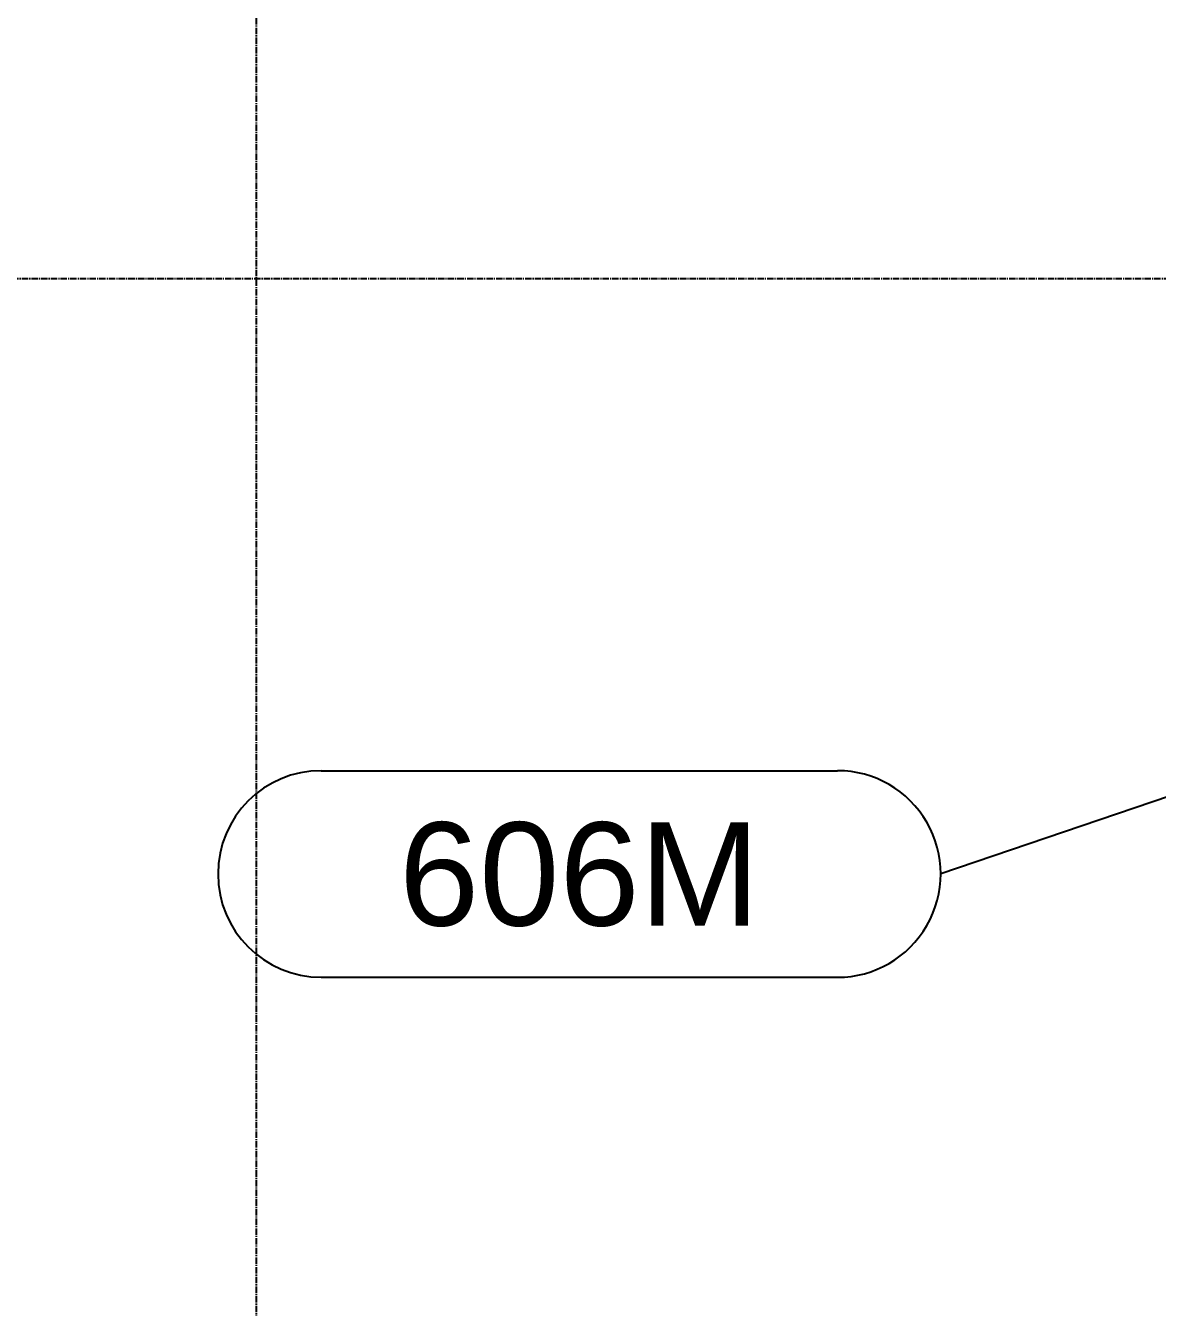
# Model space of a CAD drawing. Header units: inches. Extents: x -21257 to 11444, y 0 to 8704.
# Drawn here: x 7532.2 to 7663.8, y 1116 to 1264.9 of the extents above; entities that cross this region are included whole.
import ezdxf
from ezdxf.enums import TextEntityAlignment as Align

# ---------------------------------------------------------------- set-up
doc = ezdxf.new("R2010")
doc.units = ezdxf.units.IN
doc.header["$MEASUREMENT"] = 0
doc.linetypes.add('CENTER2', pattern=[1.125, 0.75, -0.125, 0.125, -0.125])
doc.layers.add('600-CONV-NUMBERS', color=3, linetype='Continuous')
doc.layers.add('Bldg_Cline', color=8, linetype='CENTER2')
doc.styles.get("Standard").update_dxf_attribs({"font": 'helvl.shx'})

# ---------------------------------------------------------------- blocks, each defined once
blk = doc.blocks.new('Promise-US15-100330-00-10-003 Bldg Colums')
at = {"layer": 'Bldg_Cline'}
for p, q in [((6631, 7192), (6631, 8)), ((6012, 720), (10016, 720))]:
    blk.add_line(p, q, dxfattribs=at)
blk = doc.blocks.new('DCBLOCK')
at = {"linetype": 'Continuous'}
for p, q in [((-0.625, 0), (0, 0)), ((-0.625, -0.25), (0, -0.25))]:
    blk.add_line(p, q, dxfattribs=at)
for centre, start, end in [((-0.625, -0.125), 90, 269.9999), ((0, -0.125), 269.9999, 90)]:
    blk.add_arc(centre, 0.125, start, end)
blk.add_attdef('FORTNAITEM', text='', height=0.125).set_placement((-0.3125, -0.125), align=Align.MIDDLE_CENTER)
at = {"flags": 1}
blk.add_attdef('SERIALNUM', (-0.625, -0.3437), '', height=0.125, dxfattribs=at)
blk = doc.blocks.new('Promise-US15-100330-00-20-408 500 600 Series')
at = {"layer": '600-CONV-NUMBERS', "linetype": 'Continuous'}
blk.add_line((-7843.9, -13381.8, 42), (-7911.38, -13404.74, 360), dxfattribs=at)
at = {"layer": '600-CONV-NUMBERS', "xscale": 96, "yscale": 96, "zscale": 96}
blk.add_blockref('DCBLOCK', (-7923.38, -13392.74, 360), dxfattribs=at).add_auto_attribs({'FORTNAITEM': '606M'})

msp = doc.modelspace()

# ---------------------------------------------------------------- block references
for name, p in [('Promise-US15-100330-00-10-003 Bldg Colums', (928.05, 515.51)), ('Promise-US15-100330-00-20-408 500 600 Series', (15549.99, 14571.05))]:
    msp.add_blockref(name, p)

doc.saveas('drawing.dxf')
